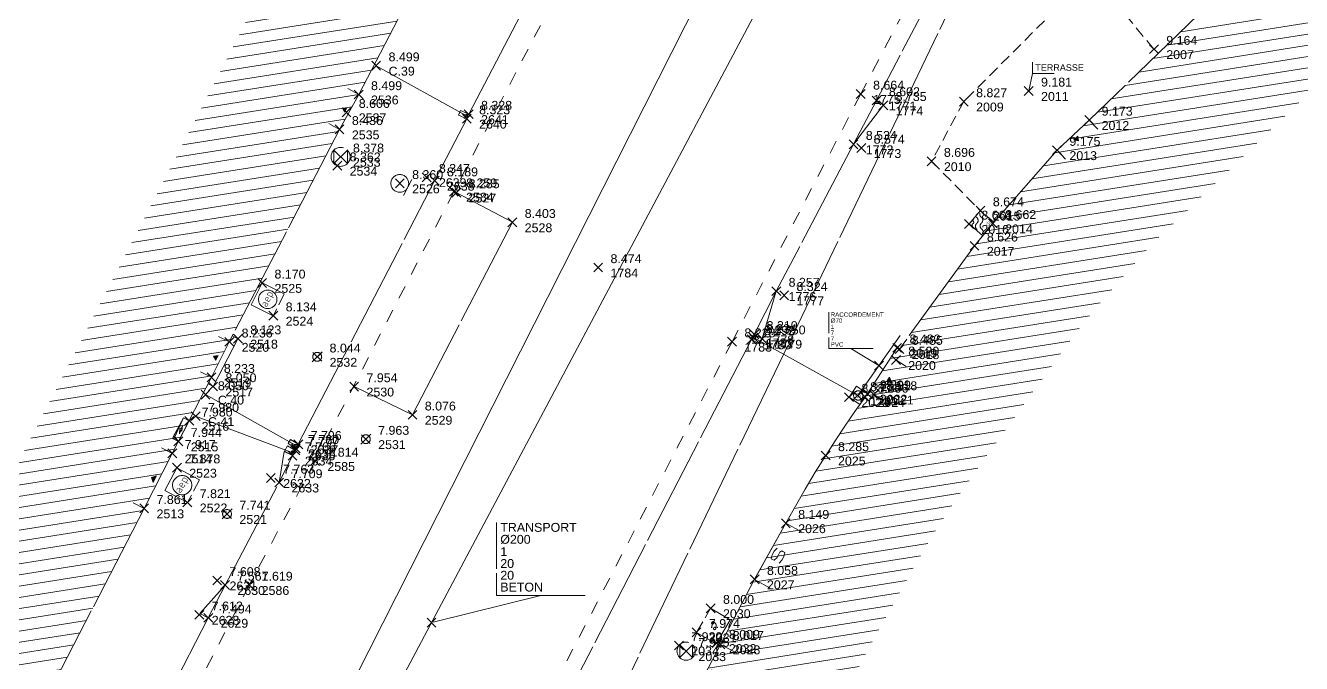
# Model space of a CAD drawing. Header units: metres. Extents: x 1223562 to 1223801, y 7191360 to 7191620.
# Drawn here: x 1223705.43 to 1223734.17, y 7191444.83 to 7191459.21 of the extents above; entities that cross this region are included whole.
import ezdxf

# ---------------------------------------------------------------- set-up
doc = ezdxf.new("R2010")
doc.units = ezdxf.units.M
doc.header["$PDMODE"] = 3
doc.header["$PDSIZE"] = 0.1
for name, pattern in [('LL_0822', [2.5, 2.5, 0]), ('LL_0829', [0.6, 0.3, -0.3]), ('ML_2577', [2.5, 2.5, 0]), ('RL_1103', [0.375, 0.25, -0.125]), ('RL_1105', [2.5, 2.5, 0]), ('RL_1110', [2.5, 2.5, 0]), ('Socle_Continu', [2.5, 2.5, 0]), ('YL_2901', [2.5, 2.5, 0])]:
    doc.linetypes.add(name, pattern=pattern)
for name, color, linetype, lineweight in [('BATIH_SCS', 201, 'Socle_Continu', 13), ('BATIM_SCI', 201, 'Socle_Continu', 13), ('EAUPO_SCS', 140, 'Socle_Continu', 13), ('ELECT_SCS', 1, 'Socle_Continu', 13), ('GAZFL_SCS', 40, 'Socle_Continu', 13), ('MARQU_PSS', 7, 'Socle_Continu', 13), ('SIGNV_SCS', 20, 'Socle_Continu', 13), ('SIGTA_SCI', 7, 'Socle_Continu', 13), ('SIGTM_SCI', 1, 'Socle_Continu', 13), ('SIGTO_SCI', 255, 'Socle_Continu', 13), ('TELEC_SCS', 3, 'Socle_Continu', 13), ('VOIRI_SCS', 7, 'Socle_Continu', 13)]:
    doc.layers.add(name, color=color, linetype=linetype, lineweight=lineweight)
for name, color, linetype, lineweight, true_color in [('BATIM_SCS', 7, 'Socle_Continu', 13, 0xdf7fff), ('EAUPL_SCI', 5, 'Socle_Continu', 13, 0x0000ff), ('EAUPL_SCS', 5, 'Socle_Continu', 13, 0x0000ff), ('EAUPL_SCT', 5, 'Socle_Continu', 13, 0x0000ff), ('EAUUS_SCI', 7, 'Socle_Continu', 13, 0x7f3f00), ('EAUUS_SCT', 7, 'Socle_Continu', 13, 0x7f3f00), ('SIGTS_PSS', 7, 'Socle_Continu', 13, 0x9966cc)]:
    doc.layers.add(name, color=color, linetype=linetype, lineweight=lineweight, true_color=true_color)
doc.styles.get("Standard").update_dxf_attribs({"font": 'arial.ttf'})
doc.styles.add('Style_2', font='WINGDNG3.TTF')
doc.linetypes.add('BL_0068', pattern='A,0.508,-0.254,["}",Style_2,S=0.254,R=0,X=-0.2,Y=-0.12],0.254', length=1.016)
doc.linetypes.add('BL_0101', pattern='A,3,-0.2,0.2,-0.381,["ep",Standard,S=0.254,R=0,X=-0.2,Y=-0.1],-0.381,0.2,-0.2', length=4.562)
doc.linetypes.add('CL_0181', pattern='A,3,-0.15,0.4,-0.381,["eu",Standard,S=0.254,R=0,X=-0.2,Y=-0.1],-0.381,0.4,-0.15', length=4.862)
pattern_1 = [(9, (0, 0), (-0.03910861626, 0.246922085149), [])]

# ---------------------------------------------------------------- blocks, each defined once
blk = doc.blocks.new('YP_1521')
at = {"layer": 'SIGTO_SCI', "color": 7, "linetype": 'Socle_Continu'}
blk.add_point((0, 0), dxfattribs=at)
at = {"layer": 'SIGTA_SCI', "linetype": 'Socle_Continu'}
blk.add_attdef('ALT', (0.278, 0.099), '', height=0.2, dxfattribs=at)
at = {"layer": 'SIGTA_SCI', "linetype": 'Socle_Continu', "flags": 9}
blk.add_attdef('CALQUE_ALT', (1.69, -1.18), '', height=0.2, dxfattribs=at)
at = {"layer": 'SIGTM_SCI', "linetype": 'Socle_Continu'}
blk.add_attdef('MAT', (0.278, -0.223), '', height=0.2, dxfattribs=at)
at = {"layer": 'SIGTM_SCI', "linetype": 'Socle_Continu', "flags": 9}
blk.add_attdef('CALQUE_MAT', (1.69, -1.501), '', height=0.2, dxfattribs=at)
at = {"layer": 'SIGTO_SCI', "linetype": 'Socle_Continu', "flags": 9}
for tag, p in [('ID', (1.69, 0.105)), ('NATURE', (1.69, -0.216)), ('FAMILLE', (1.69, -0.538)), ('CALQUE', (1.69, -0.859)), ('PCRS', (1.69, -1.823))]:
    blk.add_attdef(tag, p, '', height=0.2, dxfattribs=at)
blk = doc.blocks.new('LP_0841')
at = {"layer": 'VOIRI_SCS', "linetype": 'Socle_Continu', "flags": 128}
blk.add_lwpolyline([(0, 0), (0, 0.5), (1, 0)], dxfattribs=at)
at = {"layer": 'VOIRI_SCS', "linetype": 'Socle_Continu', "flags": 9}
for tag, p in [('ID', (1.428, 0.548)), ('NATURE', (1.428, 0.227)), ('FAMILLE', (1.428, -0.095)), ('CALQUE', (1.428, -0.416)), ('PCRS', (1.428, -0.737))]:
    blk.add_attdef(tag, p, '', height=0.2, dxfattribs=at)
blk = doc.blocks.new('LP_0842')
at = {"layer": 'VOIRI_SCS', "linetype": 'Socle_Continu', "flags": 128}
blk.add_lwpolyline([(1, 0), (1, 0.5), (0, 0)], dxfattribs=at)
at = {"layer": 'VOIRI_SCS', "linetype": 'Socle_Continu', "flags": 9}
for tag, p in [('ID', (1.488, 0.614)), ('NATURE', (1.488, 0.292)), ('FAMILLE', (1.488, -0.029)), ('CALQUE', (1.488, -0.35)), ('PCRS', (1.488, -0.672))]:
    blk.add_attdef(tag, p, '', height=0.2, dxfattribs=at)
blk = doc.blocks.new('BP_0091')
at = {"layer": 'EAUPL_SCS', "linetype": 'Socle_Continu'}
h = blk.add_hatch(color=256, dxfattribs=at)
h.dxf.hatch_style = 1
h.paths.add_polyline_path([(0.094, 0), (0.906, 0, 0.388383)])
blk.add_line((0.906, 0), (0.094, 0), dxfattribs=at)
at = {"layer": 'EAUPL_SCS', "linetype": 'Socle_Continu', "flags": 128}
blk.add_lwpolyline([(0, 0), (0, 0.505), (1, 0.505), (1, 0)], close=True, dxfattribs=at)
at = {"layer": 'EAUPL_SCS', "linetype": 'Socle_Continu'}
blk.add_arc((0.5, -0.444), 0.602, 47.54938, 132.45062, dxfattribs=at)
at = {"layer": 'EAUPL_SCS', "linetype": 'Socle_Continu', "flags": 9}
for tag, p in [('NATURE', (1.448, 0.587)), ('ID', (1.448, 0.909)), ('CALQUE', (1.448, -0.055)), ('FAMILLE', (1.448, 0.266)), ('PCRS', (1.448, -0.377))]:
    blk.add_attdef(tag, p, '', height=0.2, dxfattribs=at)
blk = doc.blocks.new('RP_1121')
at = {"layer": 'BATIM_SCS', "linetype": 'Socle_Continu'}
blk.add_hatch(color=256, dxfattribs=at).paths.add_polyline_path([(0.438, 0.086), (0.5, 0.172), (0.563, 0.086)])
for p, q in [((0, 0.276), (0, 0)), ((1, -0.001), (1, 0.275)), ((0.438, 0.086), (0.5, 0.172)), ((0.563, 0.086), (0.438, 0.086)), ((0.5, 0.172), (0.563, 0.086))]:
    blk.add_line(p, q, dxfattribs=at)
at = {"layer": 'BATIM_SCS', "linetype": 'Socle_Continu', "flags": 9}
for tag, p in [('ID', (1.431, 0.651)), ('NATURE', (1.431, 0.33)), ('FAMILLE', (1.431, 0.008)), ('CALQUE', (1.431, -0.313)), ('PCRS', (1.431, -0.634))]:
    blk.add_attdef(tag, p, '', height=0.2, dxfattribs=at)
blk = doc.blocks.new('BP_0086')
at = {"layer": 'EAUPL_SCS', "linetype": 'Socle_Continu', "flags": 128}
blk.add_lwpolyline([(1, 0.001), (0.999, 1.001), (-0.001, 1), (0, 0)], close=True, dxfattribs=at)
at = {"layer": 'EAUPL_SCS', "linetype": 'Socle_Continu', "const_width": 0.0188, "flags": 128}
for points in [[(0.185, 0.762), (0.114, 0.762, -0.424), (0.072, 0.804), (0.072, 0.874, -0.997785), (0.185, 0.874), (0.185, 0.846), (0.086, 0.846)], [(0.255, 0.677), (0.255, 0.93), (0.318, 0.93, -0.410802), (0.367, 0.881), (0.367, 0.808, -0.396178), (0.318, 0.762), (0.269, 0.762)]]:
    blk.add_lwpolyline(points, format="xyb", dxfattribs=at)
at = {"layer": 'EAUPL_SCS', "linetype": 'Socle_Continu', "flags": 128}
for points in [[(0.125, 0.063, 0.308109), (0.25, 0.25, -0.498161), (0.5, 0.5, 0.49989), (0.749, 0.751, -0.306811), (0.874, 0.938)], [(0.937, 0.563, -0.49989), (0.687, 0.313, 0.49989), (0.437, 0.063)], [(0.719, 0.063, -0.52802), (0.844, 0.157, 0.528439), (0.969, 0.251)]]:
    blk.add_lwpolyline(points, format="xyb", dxfattribs=at)
at = {"layer": 'EAUPL_SCS', "linetype": 'Socle_Continu', "flags": 9}
for tag, p in [('NATURE', (1.494, 0.585)), ('ID', (1.494, 0.906)), ('CALQUE', (1.494, -0.058)), ('FAMILLE', (1.494, 0.263)), ('PCRS', (1.494, -0.379))]:
    blk.add_attdef(tag, p, '', height=0.2, dxfattribs=at)
blk = doc.blocks.new('BP_0084')
at = {"layer": 'EAUPL_SCS', "linetype": 'Socle_Continu'}
blk.add_lwpolyline([(0, 0), (1, 0), (1, 1), (0, 1)], close=True, dxfattribs=at)
at = {"layer": 'EAUPL_SCS', "linetype": 'Socle_Continu', "const_width": 0.0235, "flags": 128}
for points in [[(0.464, 0.398), (0.376, 0.398, -0.424), (0.323, 0.451), (0.323, 0.54, -0.997785), (0.464, 0.54), (0.464, 0.504), (0.341, 0.504)], [(0.552, 0.292), (0.552, 0.61), (0.631, 0.61, -0.410802), (0.693, 0.548), (0.693, 0.457, -0.396178), (0.631, 0.398), (0.57, 0.398)]]:
    blk.add_lwpolyline(points, format="xyb", dxfattribs=at)
at = {"layer": 'EAUPL_SCS', "linetype": 'Socle_Continu'}
blk.add_circle((0.5, 0.5), 0.353, dxfattribs=at)
at = {"layer": 'EAUPL_SCS', "linetype": 'Socle_Continu', "flags": 9}
for tag, p in [('NATURE', (1.321, 0.875)), ('ID', (1.321, 1.197)), ('CALQUE', (1.321, 0.233)), ('FAMILLE', (1.321, 0.554)), ('PCRS', (1.321, -0.088)), ('TYPE', (1.321, -0.41))]:
    blk.add_attdef(tag, p, '', height=0.2, dxfattribs=at)
blk = doc.blocks.new('IP_0645')
at = {"layer": 'TELEC_SCS', "linetype": 'Socle_Continu'}
h = blk.add_hatch(color=256, dxfattribs=at)
edge = h.paths.add_edge_path()
edge.add_ellipse((0.552, 0.603), major_axis=(-0.0325, 0.0325), ratio=1, start_angle=-134.959, end_angle=45.041, ccw=False)
edge.add_ellipse((0.552, 0.603), major_axis=(0.0325, 0.0325), ratio=1, start_angle=135.041, end_angle=315.041, ccw=False)
h = blk.add_hatch(color=256, dxfattribs=at)
edge = h.paths.add_edge_path()
edge.add_ellipse((0.414, 0.404), major_axis=(0.0324, 0.0324), ratio=1, start_angle=-44.959, end_angle=135.041, ccw=False)
edge.add_ellipse((0.414, 0.404), major_axis=(0.0324, 0.0324), ratio=1, start_angle=135.041, end_angle=315.041, ccw=False)
at = {"layer": 'TELEC_SCS', "linetype": 'Socle_Continu', "flags": 128}
blk.add_lwpolyline([(0, 1), (1, 1), (1, 0), (0, 0)], close=True, dxfattribs=at)
at = {"layer": 'TELEC_SCS', "linetype": 'Socle_Continu'}
for points in [[(0.378, 0.5, 0.062521), (0.367, 0.41, 0.003745), (0.367, 0.404, 0.098491)], [(0.413, 0.573, 0.059478), (0.388, 0.529, 0.035459), (0.378, 0.5, 0.098491)], [(0.47, 0.622, 0.070816), (0.429, 0.592, 0.035655), (0.413, 0.573, 0.098491)], [(0.55, 0.649, 0.060394), (0.492, 0.633, 0.025244), (0.47, 0.622, 0.098491)], [(0.598, 0.603, 0.098311), (0.594, 0.621, 0.098491), (0.584, 0.636, 0.098491), (0.57, 0.646, 0.098491), (0.552, 0.649, 0.098491), (0.534, 0.646, 0.098491), (0.52, 0.636, 0.098491), (0.51, 0.621, 0.098491), (0.506, 0.603, 0.000179), (0.506, 0.603, 0.098491)], [(0.506, 0.603, 0.098311), (0.51, 0.586, 0.098491), (0.52, 0.571, 0.098491), (0.534, 0.561, 0.098491), (0.552, 0.557, 0.098491), (0.57, 0.561, 0.098491), (0.584, 0.571, 0.098491), (0.594, 0.586, 0.098491), (0.598, 0.603, 0.000179), (0.598, 0.603, 0.098491)], [(0.46, 0.404, 0.098311), (0.457, 0.422, 0.098491), (0.447, 0.437, 0.098491), (0.432, 0.447, 0.098491), (0.414, 0.45, 0.098491), (0.397, 0.447, 0.098491), (0.382, 0.437, 0.098491), (0.372, 0.422, 0.098491), (0.369, 0.404, 0.000179), (0.369, 0.404, 0.098491)], [(0.369, 0.404, 0.098311), (0.372, 0.387, 0.098491), (0.382, 0.372, 0.098491), (0.397, 0.362, 0.098491), (0.414, 0.359, 0.098491), (0.432, 0.362, 0.098491), (0.447, 0.372, 0.098491), (0.457, 0.387, 0.098491), (0.46, 0.404, 0.000179), (0.46, 0.404, 0.098491)]]:
    blk.add_lwpolyline(points, format="xyb", dxfattribs=at)
at = {"layer": 'TELEC_SCS', "linetype": 'Socle_Continu', "flags": 9}
for tag, p in [('ID', (1.139, 0.951)), ('NATURE', (1.139, 0.63)), ('FAMILLE', (1.139, 0.309)), ('CALQUE', (1.139, -0.012)), ('PCRS', (1.139, -0.334))]:
    blk.add_attdef(tag, p, '', height=0.2, dxfattribs=at)
blk = doc.blocks.new('JP_0701')
at = {"layer": 'GAZFL_SCS', "linetype": 'Socle_Continu'}
for p, q in [((0.353, 0.353), (-0.353, -0.353)), ((-0.353, -0.353), (-0.353, 0.353)), ((-0.353, 0.353), (0.353, -0.353)), ((0.353, 0.353), (0.353, -0.353))]:
    blk.add_line(p, q, dxfattribs=at)
blk.add_circle((0, 0), 0.5, dxfattribs=at)
at = {"layer": 'GAZFL_SCS', "linetype": 'Socle_Continu', "flags": 9}
for tag, p in [('ID', (1.116, 0.579)), ('NATURE', (1.116, 0.258)), ('FAMILLE', (1.116, -0.063)), ('CALQUE', (1.116, -0.385)), ('PCRS', (1.116, -0.706))]:
    blk.add_attdef(tag, p, '', height=0.2, dxfattribs=at)
blk = doc.blocks.new('FP_0406')
at = {"layer": 'ELECT_SCS', "linetype": 'Socle_Continu'}
blk.add_hatch(color=256, dxfattribs=at).paths.add_polyline_path([(0, 0), (0, 0.286), (1, 0.286), (0.1, 0.229)])
at = {"layer": 'ELECT_SCS', "linetype": 'Socle_Continu', "flags": 128}
blk.add_lwpolyline([(0, 0.286), (0, 0), (1, 0), (1, 0.286)], close=True, dxfattribs=at)
at = {"layer": 'ELECT_SCS', "linetype": 'Socle_Continu'}
blk.add_lwpolyline([(0, 0), (0, 0.286), (1, 0.286), (0.1, 0.229)], close=True, dxfattribs=at)
at = {"layer": 'ELECT_SCS', "linetype": 'Socle_Continu', "flags": 128}
blk.add_lwpolyline([(0.689, 0.161), (0.466, 0.074), (0.473, 0.136), (0.314, 0.12), (0.54, 0.215), (0.526, 0.147), (0.689, 0.161)], dxfattribs=at)
at = {"layer": 'ELECT_SCS', "linetype": 'Socle_Continu', "flags": 9}
for tag, p in [('NATURE', (1.244, 0.357)), ('ID', (1.244, 0.678)), ('FAMILLE', (1.244, 0.035)), ('CALQUE', (1.244, -0.286)), ('PCRS', (1.244, -0.607))]:
    blk.add_attdef(tag, p, '', height=0.2, dxfattribs=at)
blk = doc.blocks.new('AP_0001')
at = {"layer": 'EAUPO_SCS', "linetype": 'Socle_Continu'}
blk.add_line((0.113, 0.113), (-0.113, -0.113), dxfattribs=at)
blk.add_circle((0, 0), 0.1, dxfattribs=at)
at = {"layer": 'EAUPO_SCS', "linetype": 'Socle_Continu', "flags": 9}
for tag, p in [('ID', (0.809, 0.507)), ('NATURE', (0.809, 0.186)), ('FAMILLE', (0.809, -0.135)), ('CALQUE', (0.809, -0.456)), ('PCRS', (0.809, -0.778))]:
    blk.add_attdef(tag, p, '', height=0.2, dxfattribs=at)
blk = doc.blocks.new('AP_0003')
at = {"layer": 'EAUPO_SCS', "linetype": 'Socle_Continu', "flags": 128}
blk.add_lwpolyline([(-0.001, 1), (0.999, 1.001), (1, 0.001), (0, 0)], close=True, dxfattribs=at)
at = {"layer": 'EAUPO_SCS', "linetype": 'Socle_Continu', "const_width": 0.0215, "flags": 128}
for points in [[(0.282, 0.597, -0.408207), (0.338, 0.54), (0.338, 0.403), (0.258, 0.403, -1.002527), (0.258, 0.5)], [(0.564, 0.403), (0.484, 0.403, -0.408864), (0.435, 0.452), (0.435, 0.533, -0.99952), (0.564, 0.533), (0.564, 0.5), (0.435, 0.5)], [(0.661, 0.307), (0.661, 0.597), (0.734, 0.597, -0.410969), (0.79, 0.54), (0.79, 0.46, -0.406349), (0.734, 0.403), (0.661, 0.403)]]:
    blk.add_lwpolyline(points, format="xyb", dxfattribs=at)
for points in [[(0.225, 0.597), (0.282, 0.597)], [(0.338, 0.5), (0.258, 0.5)]]:
    blk.add_lwpolyline(points, dxfattribs=at)
at = {"layer": 'EAUPO_SCS', "linetype": 'Socle_Continu'}
blk.add_circle((0.5, 0.5), 0.375, dxfattribs=at)
at = {"layer": 'EAUPO_SCS', "linetype": 'Socle_Continu', "flags": 9}
for tag, p in [('ID', (1.446, 1.029)), ('NATURE', (1.446, 0.708)), ('FAMILLE', (1.446, 0.386)), ('CALQUE', (1.446, 0.065)), ('TYPE', (1.446, -0.577)), ('PCRS', (1.446, -0.256))]:
    blk.add_attdef(tag, p, '', height=0.2, dxfattribs=at)
blk = doc.blocks.new('HP_0569')
at = {"layer": 'SIGNV_SCS', "linetype": 'Socle_Continu'}
blk.add_line((-0.2, -0.2), (0.2, -0.2), dxfattribs=at)
blk.add_circle((0, 0), 0.2, dxfattribs=at)
at = {"layer": 'SIGNV_SCS', "linetype": 'Socle_Continu', "flags": 9}
for tag, p in [('ID', (0.713, 0.595)), ('NATURE', (0.713, 0.273)), ('FAMILLE', (0.713, -0.048)), ('CALQUE', (0.713, -0.369)), ('PCRS', (0.713, -0.69))]:
    blk.add_attdef(tag, p, '', height=0.2, dxfattribs=at)
blk = doc.blocks.new('*U65')
at = {"layer": 'BATIM_SCI', "linetype": 'Socle_Continu'}
blk.add_line((0.114, 0.54), (0, 0), dxfattribs=at)
at = {"layer": 'BATIM_SCI', "linetype": 'Socle_Continu', "flags": 128}
blk.add_lwpolyline([(0.787, 0.54), (0.114, 0.54), (0.114, 0.897)], dxfattribs=at)
at = {"layer": 'BATIM_SCI', "linetype": 'Socle_Continu'}
blk.add_point((0, 0), dxfattribs=at)
blk.add_attdef('TXT', (0.203, 0.627), '', height=0.2, dxfattribs=at)
at = {"layer": 'BATIM_SCI', "linetype": 'Socle_Continu', "flags": 9}
for tag, p in [('NATURE', (1.967, -0.177)), ('ID', (1.967, 0.144)), ('FAMILLE', (1.967, -0.499)), ('CALQUE', (1.967, -0.82)), ('PCRS', (1.967, -1.141))]:
    blk.add_attdef(tag, p, '', height=0.2, dxfattribs=at)
blk = doc.blocks.new('RP_1123')
at = {"layer": 'BATIM_SCS', "linetype": 'Socle_Continu'}
for p, q in [((0, 0.25), (0, 0)), ((0.365, 0.188), (0.421, 0.203)), ((0.365, 0.188), (0.365, 0.156)), ((0.477, 0.203), (0.421, 0.203)), ((0.477, 0.203), (0.533, 0.188)), ((0.898, 0), (0.898, 0.25)), ((0, 0), (0.898, 0)), ((0.365, 0.141), (0.365, 0.156)), ((0.365, 0.141), (0.393, 0.125)), ((0.421, 0.047), (0.365, 0.062)), ((0.393, 0.125), (0.477, 0.125)), ((0.477, 0.047), (0.421, 0.047)), ((0.477, 0.125), (0.533, 0.109)), ((0.533, 0.062), (0.477, 0.047)), ((0.533, 0.109), (0.533, 0.094)), ((0.533, 0.094), (0.533, 0.062))]:
    blk.add_line(p, q, dxfattribs=at)
at = {"layer": 'BATIM_SCS', "linetype": 'Socle_Continu', "flags": 9}
for tag, p in [('ID', (1.247, 0.805)), ('NATURE', (1.247, 0.484)), ('FAMILLE', (1.247, 0.163)), ('CALQUE', (1.247, -0.159)), ('PCRS', (1.247, -0.48))]:
    blk.add_attdef(tag, p, '', height=0.2, dxfattribs=at)
blk = doc.blocks.new('*U102')
at = {"layer": 'EAUUS_SCI', "linetype": 'Socle_Continu'}
blk.add_line((2.461, 0.614), (0, 0), dxfattribs=at)
at = {"layer": 'EAUUS_SCI', "linetype": 'Socle_Continu', "flags": 128}
blk.add_lwpolyline([(3.461, 0.614), (1.461, 0.614), (1.461, 2.253)], dxfattribs=at)
at = {"layer": 'EAUUS_SCI', "linetype": 'Socle_Continu'}
blk.add_point((0, 0), dxfattribs=at)
for tag, p in [('TYPE', (1.55, 2.047)), ('DIAM', (1.55, 1.777)), ('NBR', (1.55, 1.499)), ('LARG', (1.55, 1.233)), ('HAUT', (1.55, 0.967)), ('MATER', (1.55, 0.701))]:
    blk.add_attdef(tag, p, '', height=0.2, dxfattribs=at)
at = {"layer": 'EAUUS_SCI', "linetype": 'Socle_Continu', "flags": 9}
for tag, p in [('ID', (2.47, 1.418)), ('NATURE', (2.47, 1.097)), ('FAMILLE', (2.47, 0.776)), ('CALQUE', (2.47, 0.454))]:
    blk.add_attdef(tag, p, '', height=0.2, dxfattribs=at)
blk = doc.blocks.new('*U117')
at = {"layer": 'EAUPL_SCI', "linetype": 'Socle_Continu'}
blk.add_line((-1.265, 0.766), (0, 0), dxfattribs=at)
at = {"layer": 'EAUPL_SCI', "linetype": 'Socle_Continu', "flags": 128}
blk.add_lwpolyline([(-0.265, 0.766), (-2.265, 0.766), (-2.265, 2.404)], dxfattribs=at)
at = {"layer": 'EAUPL_SCI', "linetype": 'Socle_Continu'}
blk.add_point((0, 0), dxfattribs=at)
for tag, p in [('TYPE', (-2.176, 2.199)), ('DIAM', (-2.176, 1.929)), ('NBR', (-2.176, 1.651)), ('LARG', (-2.176, 1.385)), ('HAUT', (-2.176, 1.119)), ('MATER', (-2.176, 0.853))]:
    blk.add_attdef(tag, p, '', height=0.2, dxfattribs=at)
at = {"layer": 'EAUPL_SCI', "linetype": 'Socle_Continu', "flags": 9}
for tag, p in [('NATURE', (2.47, 1.097)), ('ID', (2.47, 1.418)), ('CALQUE', (2.47, 0.454)), ('FAMILLE', (2.47, 0.776))]:
    blk.add_attdef(tag, p, '', height=0.2, dxfattribs=at)

msp = doc.modelspace()

# ---------------------------------------------------------------- hatches: boundary and pattern name
at = {"layer": 'BATIH_SCS', "linetype": 'Socle_Continu'}
h = msp.add_hatch(dxfattribs=at)
h.set_pattern_fill('RL_1107', color=256, angle=324, pattern_type=2)
h.set_pattern_definition(pattern_1)
h.paths.add_polyline_path([(1223715.221, 7191462.04), (1223715.678, 7191462.949), (1223716.233, 7191464.007), (1223716.476, 7191464.486), (1223717.052, 7191465.57), (1223718.068, 7191467.537), (1223719.743, 7191470.824), (1223720.161, 7191471.617), (1223723.001, 7191477.102), (1223724.116, 7191479.261), (1223724.827, 7191480.674), (1223728.369, 7191487.521), (1223729.933, 7191490.592), (1223729.809, 7191490.655, -0.713689), (1223729.362, 7191490.809, -0.535543), (1223729.708, 7191491.04), (1223729.749, 7191491.137), (1223728.002, 7191492.156), (1223727.26, 7191491.953), (1223701.685, 7191442.431), (1223684.443, 7191452.241), (1223682.954, 7191449.637), (1223686.743, 7191447.471), (1223687.774, 7191446.922), (1223687.773, 7191446.921), (1223688.043, 7191446.77), (1223688.066, 7191446.809), (1223691.323, 7191444.938), (1223691.297, 7191444.895), (1223691.966, 7191444.496), (1223692.478, 7191444.206), (1223694.64, 7191442.973), (1223694.98, 7191442.776), (1223696.019, 7191442.187), (1223697.189, 7191441.536), (1223697.785, 7191441.198), (1223701.033, 7191439.35), (1223701.621, 7191439.015), (1223702.807, 7191438.342, 0.15962), (1223702.897, 7191438.327, 0.245462), (1223703.007, 7191438.409), (1223703.554, 7191439.494), (1223703.921, 7191440.222), (1223708.099, 7191448.324), (1223708.732, 7191449.565), (1223709.615, 7191451.28), (1223710.016, 7191452.078), (1223712.5, 7191456.867), (1223712.931, 7191457.654)])
h.paths.add_polyline_path([(1223712.565, 7191457.343), (1223712.667, 7191457.351), (1223712.613, 7191457.253)], flags=16)
h.paths.add_polyline_path([(1223715.344, 7191462.476), (1223715.296, 7191462.572), (1223715.401, 7191462.59)], flags=16)
h.paths.add_polyline_path([(1223709.764, 7191451.768), (1223709.713, 7191451.668), (1223709.662, 7191451.757)], flags=16)
h.paths.add_polyline_path([(1223716.242, 7191464.304), (1223716.254, 7191464.317), (1223716.238, 7191464.287), (1223716.232, 7191464.253), (1223716.248, 7191464.244), (1223716.257, 7191464.24), (1223716.273, 7191464.251), (1223716.295, 7191464.296), (1223716.319, 7191464.321), (1223716.327, 7191464.317), (1223716.352, 7191464.304), (1223716.337, 7191464.274), (1223716.344, 7191464.309), (1223716.319, 7191464.321), (1223716.295, 7191464.296), (1223716.273, 7191464.251), (1223716.225, 7191464.219)], flags=16)
h.paths.add_polyline_path([(1223708.379, 7191449.061), (1223708.3, 7191448.906), (1223708.262, 7191449.023)], flags=16)
h.paths.add_polyline_path([(1223717.42, 7191466.47), (1223717.407, 7191466.633), (1223717.547, 7191466.716)], flags=16)
h.paths.add_polyline_path([(1223719.138, 7191469.819), (1223719.083, 7191469.902), (1223719.182, 7191469.906)], flags=16)
h.paths.add_polyline_path([(1223719.85, 7191471.211), (1223719.8, 7191471.301), (1223719.902, 7191471.31)], flags=16)
h.paths.add_polyline_path([(1223703.584, 7191439.964), (1223703.562, 7191439.918), (1223703.551, 7191439.867), (1223703.589, 7191439.847), (1223703.613, 7191439.864), (1223703.648, 7191439.932), (1223703.683, 7191439.971), (1223703.721, 7191439.952), (1223703.706, 7191439.874), (1223703.688, 7191439.855), (1223703.711, 7191439.9), (1223703.721, 7191439.952), (1223703.683, 7191439.971), (1223703.648, 7191439.932), (1223703.602, 7191439.841), (1223703.551, 7191439.867), (1223703.567, 7191439.944)], flags=16)
h.paths.add_polyline_path([(1223701.384, 7191439.326), (1223701.342, 7191439.336), (1223701.324, 7191439.306), (1223701.337, 7191439.285), (1223701.392, 7191439.254), (1223701.423, 7191439.222), (1223701.417, 7191439.212), (1223701.405, 7191439.192), (1223701.342, 7191439.208), (1223701.326, 7191439.223), (1223701.363, 7191439.202), (1223701.405, 7191439.192), (1223701.423, 7191439.222), (1223701.392, 7191439.254), (1223701.319, 7191439.295), (1223701.342, 7191439.336), (1223701.406, 7191439.32), (1223701.421, 7191439.305)], flags=16)
h.paths.add_polyline_path([(1223697.582, 7191441.491), (1223697.545, 7191441.512), (1223697.502, 7191441.523), (1223697.484, 7191441.492), (1223697.497, 7191441.471), (1223697.553, 7191441.439), (1223697.584, 7191441.408), (1223697.578, 7191441.397), (1223697.566, 7191441.377), (1223697.501, 7191441.393), (1223697.486, 7191441.409), (1223697.523, 7191441.387), (1223697.566, 7191441.377), (1223697.584, 7191441.408), (1223697.553, 7191441.439), (1223697.478, 7191441.482), (1223697.502, 7191441.523), (1223697.566, 7191441.507)], flags=16)
h.paths.add_polyline_path([(1223695.584, 7191442.631), (1223695.607, 7191442.52), (1223695.477, 7191442.593)], flags=16)
h.paths.add_polyline_path([(1223723.041, 7191477.252), (1223723.441, 7191478.242), (1223724.017, 7191479.141)], flags=16)
h.paths.add_polyline_path([(1223694.522, 7191443.079), (1223692.629, 7191444.158), (1223693.625, 7191443.705)], flags=16)
h.paths.add_polyline_path([(1223687.311, 7191447.364), (1223687.331, 7191447.255), (1223687.21, 7191447.32)], flags=16)
h.paths.add_polyline_path([(1223725.351, 7191481.844), (1223725.308, 7191481.95), (1223725.419, 7191481.977)], flags=16)
h = msp.add_hatch(dxfattribs=at)
h.set_pattern_fill('RL_1107', color=256, angle=324, pattern_type=2)
h.set_pattern_definition(pattern_1)
h.paths.add_polyline_path([(1223734.774, 7191458.11), (1223737.57, 7191460.468), (1223738.179, 7191460.991), (1223741.047, 7191463.032), (1223741.806, 7191463.43), (1223744.902, 7191465.188), (1223746.432, 7191466.015), (1223746.502, 7191466.045), (1223747.824, 7191466.636), (1223750.884, 7191468.054), (1223748.434, 7191474.756), (1223748.165, 7191475.484), (1223748.281, 7191475.526), (1223751.777, 7191476.792), (1223754.931, 7191477.924), (1223754.885, 7191478.05), (1223760.818, 7191480.183), (1223761.947, 7191480.614), (1223764.032, 7191481.369), (1223764.066, 7191481.273), (1223765.561, 7191481.815), (1223769.056, 7191483.061), (1223773.425, 7191484.644), (1223774.643, 7191485.075), (1223778.453, 7191486.464), (1223777.426, 7191489.283), (1223773.629, 7191487.899), (1223772.414, 7191487.469), (1223768.034, 7191485.881), (1223767.366, 7191485.639), (1223767.322, 7191485.761), (1223766.466, 7191485.451), (1223766.504, 7191485.348), (1223765.864, 7191485.116), (1223765.83, 7191485.21), (1223764.999, 7191484.909), (1223760.9, 7191483.426), (1223759.774, 7191482.996), (1223753.801, 7191480.848), (1223751.033, 7191479.829), (1223751.071, 7191479.726), (1223750.957, 7191479.685), (1223750.9, 7191479.842), (1223750.782, 7191479.8), (1223749.847, 7191479.464), (1223749.904, 7191479.304), (1223749.94, 7191479.205), (1223749.904, 7191479.304), (1223747.263, 7191478.348), (1223744.312, 7191477.287), (1223744.471, 7191476.835), (1223745.617, 7191473.722), (1223747.119, 7191469.616), (1223746.581, 7191469.366), (1223745.31, 7191468.798), (1223745.135, 7191468.725), (1223743.448, 7191467.812), (1223740.344, 7191466.049), (1223740.343, 7191466.05), (1223739.497, 7191465.606), (1223739.411, 7191465.55), (1223736.329, 7191463.357), (1223735.626, 7191462.753), (1223732.761, 7191460.337), (1223732.069, 7191459.667), (1223729.39, 7191457.078), (1223728.664, 7191456.399), (1223727.217, 7191454.748), (1223726.804, 7191454.242), (1223725.113, 7191451.913), (1223725.062, 7191451.944), (1223724.339, 7191450.834, 0.014624), (1223723.451, 7191449.516, 0.01629), (1223722.554, 7191447.99), (1223721.85, 7191446.726), (1223721.08, 7191445.259), (1223720.409, 7191443.969), (1223719.859, 7191442.869), (1223719.239, 7191441.685), (1223719.239, 7191441.686), (1223718.761, 7191440.858), (1223717.859, 7191439.088), (1223716.812, 7191437.09), (1223715.887, 7191435.293), (1223715.675, 7191434.911), (1223714.504, 7191432.68), (1223714.106, 7191431.934), (1223716.64, 7191430.518), (1223717.15, 7191430.233), (1223717.12, 7191430.179), (1223721.513, 7191427.684), (1223722.195, 7191427.297), (1223722.452, 7191427.162), (1223722.733, 7191427.005), (1223727.812, 7191424.096), (1223727.846, 7191424.157), (1223728.029, 7191424.052), (1223728.048, 7191424.087), (1223728.9, 7191423.572), (1223729.743, 7191423.046), (1223729.905, 7191422.946), (1223729.889, 7191422.92), (1223732.78, 7191421.284), (1223735.413, 7191419.743), (1223736.903, 7191422.347), (1223718.126, 7191433.125), (1223718.316, 7191433.487), (1223718.534, 7191433.88), (1223719.474, 7191435.707), (1223720.524, 7191437.711), (1223721.398, 7191439.426), (1223721.877, 7191440.256), (1223722.53, 7191441.502), (1223723.081, 7191442.606), (1223723.739, 7191443.87), (1223724.489, 7191445.3), (1223725.182, 7191446.543, -0.016433), (1223725.986, 7191447.913, -0.015305), (1223726.815, 7191449.138), (1223726.886, 7191449.248), (1223729.181, 7191452.411), (1223729.507, 7191452.81), (1223730.823, 7191454.31), (1223731.457, 7191454.905), (1223734.155, 7191457.51)])
h.paths.add_polyline_path([(1223732.43, 7191459.9), (1223732.516, 7191459.984), (1223732.531, 7191459.882)], flags=16)
h.paths.add_polyline_path([(1223729.131, 7191456.718), (1223729.145, 7191456.613), (1223729.04, 7191456.633)], flags=16)
h.paths.add_polyline_path([(1223735.986, 7191462.956), (1223736.074, 7191463.032), (1223736.082, 7191462.934)], flags=16)
h.paths.add_polyline_path([(1223724.888, 7191451.282), (1223724.93, 7191451.187), (1223724.826, 7191451.185)], flags=16)
h.paths.add_polyline_path([(1223739.918, 7191465.73), (1223740.027, 7191465.787), (1223740.013, 7191465.682)], flags=16)
h.paths.add_polyline_path([(1223745.901, 7191468.968), (1223746.06, 7191469.039), (1223746.016, 7191468.925)], flags=16)
h.paths.add_polyline_path([(1223719.668, 7191442.319), (1223719.706, 7191442.206), (1223719.592, 7191442.173)], flags=16)
h.paths.add_polyline_path([(1223716.525, 7191436.243), (1223716.585, 7191436.07), (1223716.409, 7191436.019)], flags=16)
h.paths.add_polyline_path([(1223750.285, 7191479.53), (1223750.402, 7191479.572), (1223750.373, 7191479.47)], flags=16)
h.paths.add_polyline_path([(1223752.865, 7191480.362), (1223753.083, 7191480.442), (1223753.02, 7191480.277)], flags=16)
h.paths.add_polyline_path([(1223721.939, 7191427.64), (1223721.939, 7191427.541), (1223721.854, 7191427.589)], flags=16)
h.paths.add_polyline_path([(1223729.413, 7191423.456), (1223729.42, 7191423.35), (1223729.314, 7191423.415)], flags=16)
h.paths.add_polyline_path([(1223760.298, 7191483.104), (1223760.438, 7191483.158), (1223760.399, 7191483.05)], flags=16)
h.paths.add_polyline_path([(1223771.667, 7191487.085), (1223771.841, 7191487.148), (1223771.79, 7191487.017)], flags=16)
h.paths.add_polyline_path([(1223774.047, 7191487.978), (1223774.16, 7191488.019), (1223774.127, 7191487.934)], flags=16)

# ---------------------------------------------------------------- linework, layer by layer
at = {"layer": 'BATIM_SCS', "linetype": 'RL_1105'}
for points in [[(1223715.221, 7191462.04, 8.852), (1223712.931, 7191457.654, 8.499), (1223712.5, 7191456.867, 8.436), (1223710.016, 7191452.078, 8.236), (1223709.615, 7191451.28, 8.233), (1223708.732, 7191449.565, 7.917), (1223708.099, 7191448.324, 7.861), (1223703.921, 7191440.222, 7.166)], [(1223732.069, 7191459.667, 9.341), (1223729.39, 7191457.078, 9.173), (1223728.664, 7191456.399, 9.175), (1223727.217, 7191454.748, 8.662), (1223726.804, 7191454.242, 8.626), (1223725.113, 7191451.913, 8.485), (1223725.062, 7191451.944, 8.482), (1223724.339, 7191450.834, 8.396), (1223724.11, 7191450.509, 8.368), (1223723.885, 7191450.181, 8.341), (1223723.665, 7191449.85, 8.313), (1223723.451, 7191449.516, 8.285), (1223723.217, 7191449.14, 8.251), (1223722.99, 7191448.761, 8.217), (1223722.769, 7191448.377, 8.183), (1223722.554, 7191447.99, 8.149), (1223721.85, 7191446.726, 8.058), (1223721.08, 7191445.259, 8.017), (1223720.409, 7191443.969, 7.912)]]:
    msp.add_polyline3d(points, dxfattribs=at)
at = {"layer": 'BATIM_SCS', "linetype": 'RL_1103'}
msp.add_polyline3d([(1223730.846, 7191458.676, 9.164), (1223729.438, 7191460.378, 9.142), (1223726.562, 7191457.495, 8.827), (1223725.836, 7191456.15, 8.696), (1223727.217, 7191454.748, 8.662)], dxfattribs=at)
at = {"layer": 'BATIM_SCS', "linetype": 'RL_1110'}
msp.add_polyline3d([(1223709.537, 7191451.13, 8.194), (1223709.651, 7191451.071, 8.05), (1223710.21, 7191452.15, 8.123), (1223710.086, 7191452.214, 8.229)], dxfattribs=at)
at = {"layer": 'EAUPL_SCS', "linetype": 'BL_0068'}
for points in [[(1223713.326, 7191458.303, 8.499), (1223715.388, 7191457.16, 8.323)], [(1223724.173, 7191450.87, 8.258), (1223721.825, 7191452.177, 8.234)], [(1223709.481, 7191450.889, 8.05), (1223711.542, 7191449.724, 7.78)], [(1223709.258, 7191450.403, 7.98), (1223711.472, 7191449.573, 7.766)]]:
    msp.add_polyline3d(points, dxfattribs=at)
at = {"layer": 'EAUPL_SCT', "linetype": 'BL_0101'}
for points in [[(1223737.662, 7191493.566, 9.1), (1223707.578, 7191434.086, 2.45)], [(1223725.132, 7191452.219, 8.493), (1223724.173, 7191450.87, 8.258)]]:
    msp.add_polyline3d(points, dxfattribs=at)
at = {"layer": 'EAUUS_SCT', "linetype": 'CL_0181'}
msp.add_polyline3d([(1223722.842, 7191461.326, 7.46), (1223706.3, 7191430.174, 5.23)], dxfattribs=at)
at = {"layer": 'MARQU_PSS', "linetype": 'ML_2577'}
msp.add_polyline3d([(1223715.129, 7191455.443, 8.285), (1223716.393, 7191454.773, 8.403), (1223714.142, 7191450.433, 8.076), (1223712.829, 7191451.07, 7.954)], dxfattribs=at)
at = {"layer": 'SIGTS_PSS', "linetype": 'YL_2901'}
msp.add_polyline3d([(1223754.624, 7191615.542, 13.233), (1223774.768, 7191564.41, 13.107), (1223759.899, 7191516.921, 12.089), (1223739.481, 7191487.157, 10.877), (1223712.27, 7191430.488, 6.902), (1223666.985, 7191365.329, 3.888), (1223604.313, 7191397.356, 4.87), (1223562.746, 7191366.34, 4.088)], dxfattribs=at)
at = {"layer": 'VOIRI_SCS', "linetype": 'LL_0829'}
for points in [[(1223731.961, 7191489.071, 10.699), (1223732.387, 7191488.836, 10.759), (1223732.006, 7191488.091, 10.688), (1223727.288, 7191479.021, 9.994), (1223726.959, 7191478.419, 9.94), (1223723.448, 7191471.665, 9.454), (1223721.067, 7191467.071, 9.119), (1223718.411, 7191461.873, 8.748), (1223715.073, 7191455.462, 8.259), (1223711.948, 7191449.391, 7.814), (1223710.467, 7191446.597, 7.619), (1223706.017, 7191437.973, 6.967), (1223705.649, 7191438.138, 6.917), (1223705.541, 7191438.082, 6.914)], [(1223738.65, 7191485.834, 10.772), (1223738.491, 7191485.922, 10.771), (1223738.456, 7191485.844, 10.763), (1223738.33, 7191485.88, 10.783), (1223738.015, 7191485.306, 10.739), (1223737.97, 7191485.179, 10.739), (1223737.941, 7191484.692, 10.708), (1223737.947, 7191484.577, 10.699), (1223737.904, 7191483.891, 10.648), (1223737.877, 7191483.771, 10.634), (1223736.549, 7191481.329, 10.425), (1223736.368, 7191480.954, 10.4), (1223730.967, 7191470.585, 9.62), (1223726.034, 7191461.102, 8.927), (1223724.241, 7191457.666, 8.664), (1223721.342, 7191452.082, 8.228), (1223716.619, 7191442.95, 7.587), (1223712.505, 7191434.939, 7.064), (1223712.806, 7191434.767, 7.008)]]:
    msp.add_polyline3d(points, dxfattribs=at)
at = {"layer": 'VOIRI_SCS', "linetype": 'LL_0822'}
for points in [[(1223736.561, 7191480.583, 10.356), (1223731.311, 7191470.433, 9.569), (1223726.333, 7191460.849, 8.858), (1223724.597, 7191457.518, 8.602), (1223724.077, 7191456.532, 8.534), (1223722.338, 7191453.222, 8.257), (1223721.842, 7191452.246, 8.21)], [(1223715.41, 7191457.211, 8.328), (1223718.632, 7191463.396, 8.792), (1223719.086, 7191464.278, 8.84), (1223720.213, 7191466.476, 8.993), (1223720.645, 7191467.285, 9.057)], [(1223711.57, 7191449.769, 7.796), (1223714.642, 7191455.711, 8.189), (1223715.366, 7191457.109, 8.323)], [(1223721.779, 7191452.134, 8.192), (1223716.943, 7191442.761, 7.535)], [(1223705.084, 7191437.177, 6.867), (1223705.552, 7191438.125, 6.925), (1223706.08, 7191439.171, 7.014), (1223709.542, 7191445.858, 7.494), (1223709.921, 7191446.596, 7.561), (1223711.139, 7191448.907, 7.709), (1223711.439, 7191449.515, 7.766)]]:
    msp.add_polyline3d(points, dxfattribs=at)

# ---------------------------------------------------------------- block references
at = {"layer": 'BATIM_SCI', "linetype": 'Socle_Continu'}
ref = msp.add_blockref('*U65', (1223728.025, 7191457.734, 9.181), dxfattribs=dict(at, xscale=0.7265672, yscale=0.7265672, zscale=0.7265672))
ref.add_attrib('TXT', 'TERRASSE', (1223728.173, 7191458.19), dxfattribs={"linetype": 'Socle_Continu', "height": 0.1453})
at = {"layer": 'BATIM_SCS', "linetype": 'Socle_Continu'}
for p, xscale, rotation in [((1223712.5, 7191456.867, 8.436), 0.8976147001832938, 61.32136865030694), ((1223729.39, 7191457.078, 9.173), 0.9938305720795355, 223.1173441775381), ((1223709.615, 7191451.28, 8.233), 0.8933618703315083, 63.32214221556877), ((1223725.033, 7191451.67, 8.52), 0.9240272872294123, 237.507535512702), ((1223708.099, 7191448.324, 7.861), 1.393561131202326, 62.9818876697393)]:
    msp.add_blockref('RP_1121', p, dxfattribs=dict(at, xscale=xscale, rotation=rotation))
for p, xscale, yscale, zscale, rotation in [((1223722.554, 7191447.99, 8.149), 1.612059080926019, 1.612059080926019, 1.612059080926019, 240.8809027494943), ((1223721.08, 7191445.259, 8.017), 1.620174449275191, 1.620174449275191, 1.620174449275191, 242.5027317342409)]:
    msp.add_blockref('RP_1123', p, dxfattribs=dict(at, xscale=xscale, yscale=yscale, zscale=zscale, rotation=rotation))
at = {"layer": 'EAUPL_SCI', "linetype": 'Socle_Continu', "xscale": 0.5, "yscale": 0.5, "zscale": 0.5}
msp.add_blockref('*U117', (1223724.652, 7191451.544), dxfattribs=at).add_auto_attribs({'TYPE': 'RACCORDEMENT', 'DIAM': 'Ø70', 'NBR': '1', 'LARG': '7', 'HAUT': '7', 'MATER': 'PVC'})
at = {"layer": 'EAUPL_SCS', "linetype": 'Socle_Continu'}
for name, p, xscale, yscale, rotation in [('BP_0091', (1223715.366, 7191457.109, 8.323), 0.1113139931003237, 0.4038, 67.1200808423228), ('BP_0091', (1223721.842, 7191452.246, 8.21), 0.1282004094513126, 0.4038, 240.5163802730945), ('BP_0084', (1223723.978, 7191450.832, 8.377), 0.2977168998047665, 0.2977168998047665, 325.5929383283544), ('BP_0091', (1223711.439, 7191449.515, 7.766), 0.1338856551890911, 0.4038, 60.42348907423683), ('BP_0091', (1223711.514, 7191449.678, 7.78), 0.1074626203471655, 0.4038, 58.2884439563413)]:
    msp.add_blockref(name, p, dxfattribs=dict(at, xscale=xscale, yscale=yscale, rotation=rotation))
at = {"layer": 'EAUPL_SCS', "linetype": 'Socle_Continu', "xscale": 0.3961938116079204, "yscale": 0.3961938116079204, "zscale": 1.41421356115472, "rotation": 229.1924627821847}
msp.add_blockref('BP_0086', (1223726.939, 7191455.036, 8.674), dxfattribs=at)
at = {"layer": 'EAUPO_SCS', "linetype": 'Socle_Continu'}
for p, xscale, yscale, rotation in [((1223711.008, 7191452.667, 8.134), 0.5529242573776854, 0.5529242573776854, 63.82890274745616), ((1223709.072, 7191448.457, 7.821), 0.5786347218191003, 0.5786347218191003, 61.76873603991038)]:
    msp.add_blockref('AP_0003', p, dxfattribs=dict(at, xscale=xscale, yscale=yscale, rotation=rotation))
for p in [(1223711.997, 7191451.74, 8.044), (1223713.092, 7191449.885, 7.963), (1223709.966, 7191448.199, 7.741)]:
    msp.add_blockref('AP_0001', p, dxfattribs=at)
at = {"layer": 'EAUUS_SCI', "linetype": 'Socle_Continu'}
msp.add_blockref('*U102', (1223714.571, 7191445.75), dxfattribs=at).add_auto_attribs({'TYPE': 'TRANSPORT', 'DIAM': 'Ø200', 'NBR': '1', 'LARG': '20', 'HAUT': '20', 'MATER': 'BETON'})
at = {"layer": 'ELECT_SCS', "linetype": 'Socle_Continu', "xscale": 0.523581091722368, "yscale": 0.523581091722368, "rotation": 62.20918208213862}
msp.add_blockref('FP_0406', (1223708.87, 7191449.834, 7.944), dxfattribs=at)
at = {"layer": 'GAZFL_SCS', "linetype": 'Socle_Continu'}
for p, xscale, yscale in [((1223712.524, 7191456.249, 8.378), 0.4284406377766042, 0.4284406377766042), ((1223720.307, 7191445.106, 7.925), 0.4109317481089438, 0.4109317481089438)]:
    msp.add_blockref('JP_0701', p, dxfattribs=dict(at, xscale=xscale, yscale=yscale))
at = {"layer": 'SIGNV_SCS', "linetype": 'Socle_Continu', "rotation": 62.6616931369763}
msp.add_blockref('HP_0569', (1223713.857, 7191455.65, 8.36), dxfattribs=at)
at = {"layer": 'SIGTO_SCI', "linetype": 'Socle_Continu'}
for p, values in [((1223730.846, 7191458.676, 9.164), {'ALT': '9.164', 'MAT': '2007'}), ((1223713.326, 7191458.303, 8.499), {'ALT': '8.499', 'MAT': 'C.39'}), ((1223712.931, 7191457.654, 8.499), {'ALT': '8.499', 'MAT': '2536'}), ((1223724.241, 7191457.666, 8.664), {'ALT': '8.664', 'MAT': '1775'}), ((1223728.025, 7191457.734, 9.181), {'ALT': '9.181', 'MAT': '2011'}), ((1223724.597, 7191457.518, 8.602), {'ALT': '8.602', 'MAT': '1771'}), ((1223724.748, 7191457.408, 8.735), {'ALT': '8.735', 'MAT': '1774'}), ((1223726.562, 7191457.495, 8.827), {'ALT': '8.827', 'MAT': '2009'}), ((1223712.655, 7191457.253, 8.606), {'ALT': '8.606', 'MAT': '2537'}), ((1223715.366, 7191457.109, 8.323), {'ALT': '8.323', 'MAT': '2640'}), ((1223715.41, 7191457.211, 8.328), {'ALT': '8.328', 'MAT': '2641'}), ((1223729.39, 7191457.078, 9.173), {'ALT': '9.173', 'MAT': '2012'}), ((1223712.5, 7191456.867, 8.436), {'ALT': '8.436', 'MAT': '2535'}), ((1223724.077, 7191456.532, 8.534), {'ALT': '8.534', 'MAT': '1772'}), ((1223712.524, 7191456.249, 8.378), {'ALT': '8.378', 'MAT': '2533'}), ((1223724.254, 7191456.447, 8.574), {'ALT': '8.574', 'MAT': '1773'}), ((1223728.664, 7191456.399, 9.175), {'ALT': '9.175', 'MAT': '2013'}), ((1223712.449, 7191456.048, 8.362), {'ALT': '8.362', 'MAT': '2534'}), ((1223725.836, 7191456.15, 8.696), {'ALT': '8.696', 'MAT': '2010'}), ((1223713.857, 7191455.65, 8.36), {'ALT': '8.360', 'MAT': '2526'}), ((1223714.46, 7191455.789, 8.347), {'ALT': '8.347', 'MAT': '2639'}), ((1223714.642, 7191455.711, 8.189), {'ALT': '8.189', 'MAT': '2638'}), ((1223715.073, 7191455.462, 8.259), {'ALT': '8.259', 'MAT': '2584'}), ((1223715.129, 7191455.443, 8.285), {'ALT': '8.285', 'MAT': '2527'}), ((1223716.393, 7191454.773, 8.403), {'ALT': '8.403', 'MAT': '2528'}), ((1223726.939, 7191455.036, 8.674), {'ALT': '8.674', 'MAT': '2015'}), ((1223726.681, 7191454.736, 8.661), {'ALT': '8.661', 'MAT': '2016'}), ((1223727.217, 7191454.748, 8.662), {'ALT': '8.662', 'MAT': '2014'}), ((1223726.804, 7191454.242, 8.626), {'ALT': '8.626', 'MAT': '2017'}), ((1223718.326, 7191453.754, 8.474), {'ALT': '8.474', 'MAT': '1784'}), ((1223710.756, 7191453.407, 8.17), {'ALT': '8.170', 'MAT': '2525'}), ((1223722.338, 7191453.222, 8.257), {'ALT': '8.257', 'MAT': '1776'}), ((1223722.516, 7191453.125, 8.324), {'ALT': '8.324', 'MAT': '1777'}), ((1223711.008, 7191452.667, 8.134), {'ALT': '8.134', 'MAT': '2524'}), ((1223721.825, 7191452.177, 8.234), {'ALT': '8.234', 'MAT': '1782'}), ((1223721.842, 7191452.246, 8.21), {'ALT': '8.210', 'MAT': '1778'}), ((1223710.016, 7191452.078, 8.236), {'ALT': '8.236', 'MAT': '2520'}), ((1223710.21, 7191452.15, 8.123), {'ALT': '8.123', 'MAT': '2518'}), ((1223721.342, 7191452.082, 8.228), {'ALT': '8.228', 'MAT': '1783'}), ((1223721.779, 7191452.134, 8.192), {'ALT': '8.192', 'MAT': '1780'}), ((1223722.021, 7191452.148, 8.35), {'ALT': '8.350', 'MAT': '1779'}), ((1223725.062, 7191451.944, 8.482), {'ALT': '8.482', 'MAT': '2019'}), ((1223725.113, 7191451.913, 8.485), {'ALT': '8.485', 'MAT': '2018'}), ((1223711.997, 7191451.74, 8.044), {'ALT': '8.044', 'MAT': '2532'}), ((1223725.033, 7191451.67, 8.52), {'ALT': '8.520', 'MAT': '2020'}), ((1223709.615, 7191451.28, 8.233), {'ALT': '8.233', 'MAT': '2519'}), ((1223709.651, 7191451.071, 8.05), {'ALT': '8.050', 'MAT': '2517'}), ((1223712.829, 7191451.07, 7.954), {'ALT': '7.954', 'MAT': '2530'}), ((1223709.481, 7191450.889, 8.05), {'ALT': '8.050', 'MAT': 'C.40'}), ((1223723.978, 7191450.832, 8.377), {'ALT': '8.377', 'MAT': '2023'}), ((1223724.173, 7191450.87, 8.258), {'ALT': '8.258', 'MAT': '1781'}), ((1223724.339, 7191450.834, 8.396), {'ALT': '8.396', 'MAT': '2024'}), ((1223724.392, 7191450.909, 8.399), {'ALT': '8.399', 'MAT': '2022'}), ((1223724.536, 7191450.89, 8.518), {'ALT': '8.518', 'MAT': '2021'}), ((1223709.114, 7191450.297, 7.98), {'ALT': '7.980', 'MAT': '2516'}), ((1223709.258, 7191450.403, 7.98), {'ALT': '7.980', 'MAT': 'C.41'}), ((1223714.142, 7191450.433, 8.076), {'ALT': '8.076', 'MAT': '2529'}), ((1223713.092, 7191449.885, 7.963), {'ALT': '7.963', 'MAT': '2531'}), ((1223708.87, 7191449.834, 7.944), {'ALT': '7.944', 'MAT': '2515'}), ((1223711.505, 7191449.632, 7.777), {'ALT': '7.777', 'MAT': '2635'}), ((1223711.514, 7191449.678, 7.78), {'ALT': '7.780', 'MAT': '2636'}), ((1223711.57, 7191449.769, 7.796), {'ALT': '7.796', 'MAT': '2637'}), ((1223708.732, 7191449.565, 7.917), {'ALT': '7.917', 'MAT': '2514'}), ((1223711.439, 7191449.515, 7.766), {'ALT': '7.766', 'MAT': '2634'}), ((1223711.948, 7191449.391, 7.814), {'ALT': '7.814', 'MAT': '2585'}), ((1223723.451, 7191449.516, 8.285), {'ALT': '8.285', 'MAT': '2025'}), ((1223708.836, 7191449.241, 7.878), {'ALT': '7.878', 'MAT': '2523'}), ((1223710.952, 7191449.01, 7.763), {'ALT': '7.763', 'MAT': '2632'}), ((1223711.139, 7191448.907, 7.709), {'ALT': '7.709', 'MAT': '2633'}), ((1223709.072, 7191448.457, 7.821), {'ALT': '7.821', 'MAT': '2522'}), ((1223708.099, 7191448.324, 7.861), {'ALT': '7.861', 'MAT': '2513'}), ((1223709.966, 7191448.199, 7.741), {'ALT': '7.741', 'MAT': '2521'}), ((1223722.554, 7191447.99, 8.149), {'ALT': '8.149', 'MAT': '2026'}), ((1223721.85, 7191446.726, 8.058), {'ALT': '8.058', 'MAT': '2027'}), ((1223709.743, 7191446.7, 7.608), {'ALT': '7.608', 'MAT': '2631'}), ((1223709.921, 7191446.596, 7.561), {'ALT': '7.561', 'MAT': '2630'}), ((1223710.467, 7191446.597, 7.619), {'ALT': '7.619', 'MAT': '2586'}), ((1223709.343, 7191445.925, 7.612), {'ALT': '7.612', 'MAT': '2628'}), ((1223709.542, 7191445.858, 7.494), {'ALT': '7.494', 'MAT': '2629'}), ((1223720.86, 7191446.074, 8), {'ALT': '8.000', 'MAT': '2030'}), ((1223720.542, 7191445.53, 7.974), {'ALT': '7.974', 'MAT': '2031'}), ((1223720.993, 7191445.287, 8.009), {'ALT': '8.009', 'MAT': '2032'}), ((1223720.146, 7191445.234, 7.92), {'ALT': '7.920', 'MAT': '2034'}), ((1223720.307, 7191445.106, 7.925), {'ALT': '7.925', 'MAT': '2033'}), ((1223721.08, 7191445.259, 8.017), {'ALT': '8.017', 'MAT': '2028'})]:
    msp.add_blockref('YP_1521', p, dxfattribs=at).add_auto_attribs(values)
at = {"layer": 'TELEC_SCS', "linetype": 'Socle_Continu', "xscale": 0.629906040143247, "yscale": 0.511318201664095, "rotation": 239.6799811007681}
msp.add_blockref('IP_0645', (1223720.86, 7191446.074, 8), dxfattribs=at)
at = {"layer": 'VOIRI_SCS', "linetype": 'Socle_Continu'}
for name, p, xscale, yscale, zscale, rotation in [('LP_0841', (1223724.597, 7191457.518, 8.602), 1.1141, 0.3735381471073369, 1.90380599822575, 242.2116590304697), ('LP_0842', (1223722.338, 7191453.222, 8.257), 1.0953, 0.4077135243318511, 2.000000002153694, 243.0655527882132), ('LP_0842', (1223711.139, 7191448.907, 7.709), 0.6780675262504113, 0.4196, 0.5786991106212632, 63.75109272269382), ('LP_0841', (1223709.542, 7191445.858, 7.494), 0.8295, 0.4195691709732426, 2.038824225909779, 62.84046403645615)]:
    msp.add_blockref(name, p, dxfattribs=dict(at, xscale=xscale, yscale=yscale, zscale=zscale, rotation=rotation))

doc.saveas('drawing.dxf')
